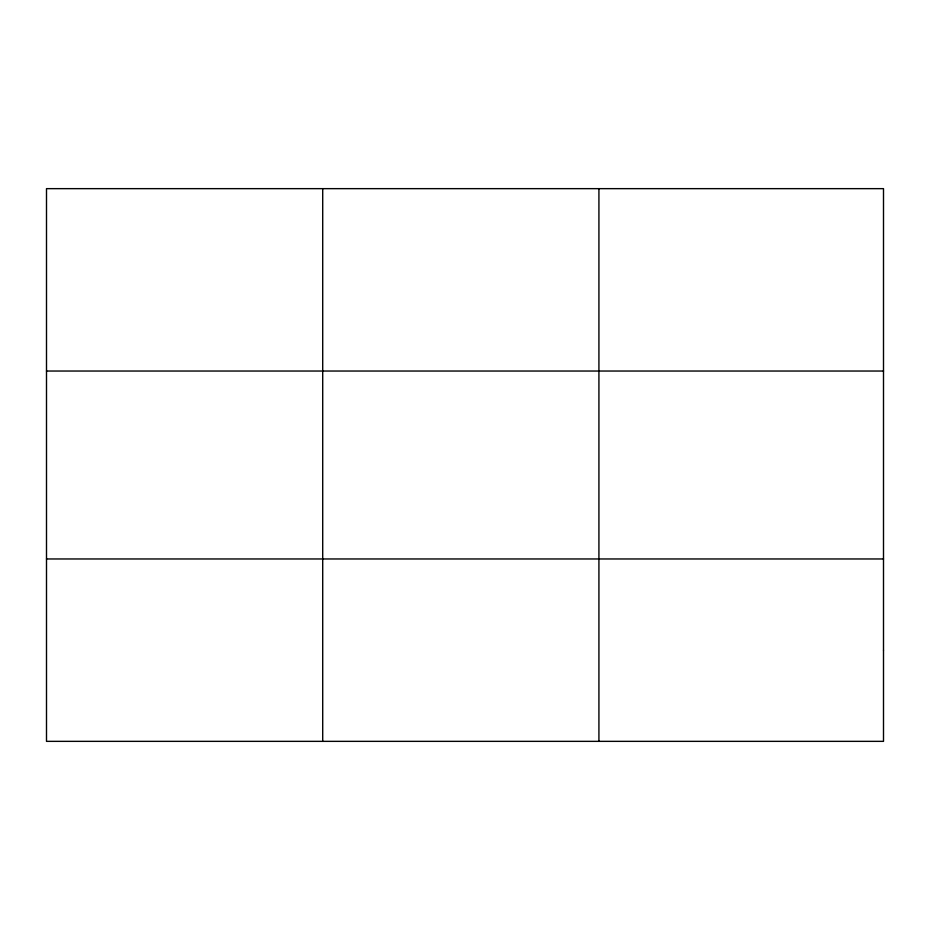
<?xml version="1.0" encoding="UTF-8"?>
<svg xmlns="http://www.w3.org/2000/svg" width="930" height="930" viewBox="0 0 930 930"><rect width="100%" height="100%" fill="white"/><g stroke="black" fill="none" stroke-linecap="round" stroke-linejoin="round"><path stroke-width="1.4" d="M322.71 188.651L322.71 741.35M598.92 188.651L598.92 741.35M46.5 371.035L883.5 371.035M46.5 558.965L883.5 558.965M883.5 650.151L883.5 741.35L46.5 741.35L46.5 188.651L883.5 188.651L883.5 650.151"/></g></svg>
